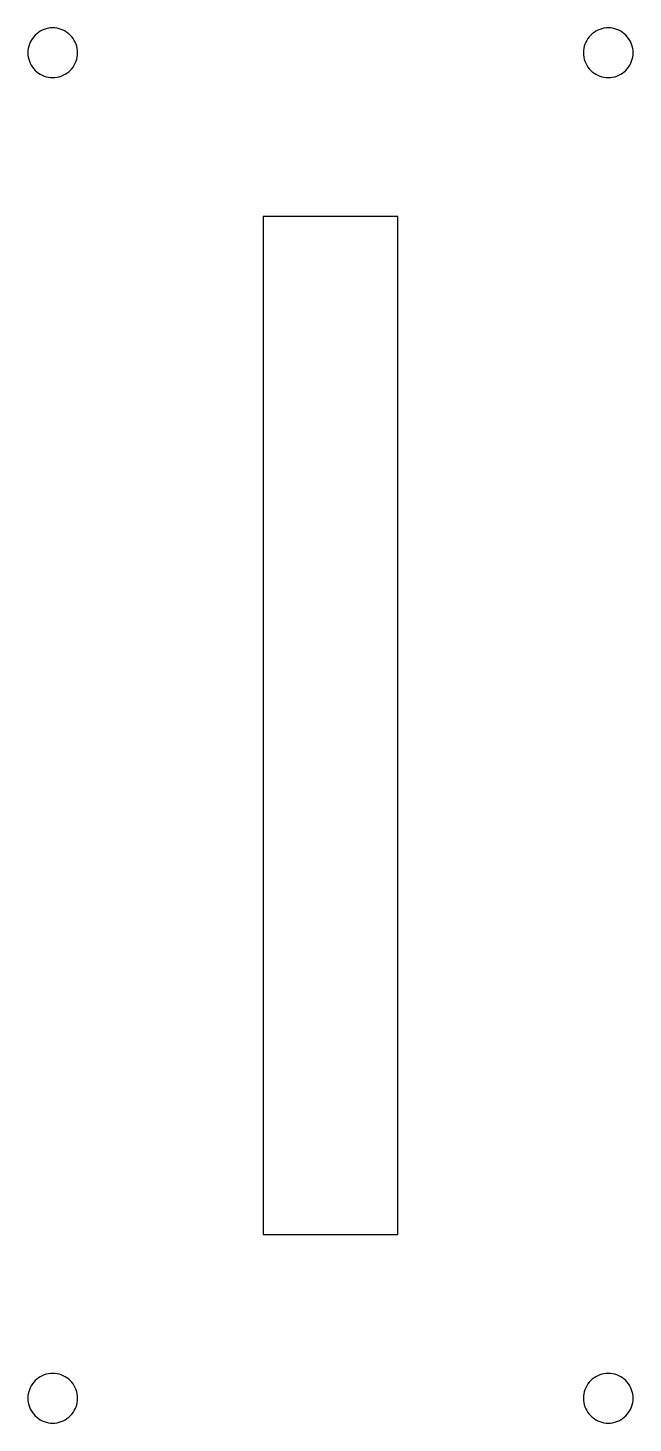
# Model space of a CAD drawing. Header units: metres. Extents: x -20.7 to 20.7, y -47.7 to 47.7.
import ezdxf

# ---------------------------------------------------------------- set-up
doc = ezdxf.new("R2010")
doc.units = ezdxf.units.M

msp = doc.modelspace()

# ---------------------------------------------------------------- linework, layer by layer
for p, q in [((-19, 47.7), (-19.1482, 47.6935)), ((-18.8518, 47.6935), (-19, 47.7)), ((19, 47.7), (18.8518, 47.6935)), ((19.1482, 47.6935), (19, 47.7)), ((-20.4722, 46.85), (-20.5407, 46.7184)), ((-20.3925, 46.9751), (-20.4722, 46.85)), ((-20.3023, 47.0927), (-20.3925, 46.9751)), ((-20.2021, 47.2021), (-20.3023, 47.0927)), ((-20.0927, 47.3023), (-20.2021, 47.2021)), ((-19.9751, 47.3925), (-20.0927, 47.3023)), ((-19.85, 47.4722), (-19.9751, 47.3925)), ((-19.7184, 47.5407), (-19.85, 47.4722)), ((-19.5814, 47.5975), (-19.7184, 47.5407)), ((-19.44, 47.6421), (-19.5814, 47.5975)), ((-19.2952, 47.6742), (-19.44, 47.6421)), ((-19.1482, 47.6935), (-19.2952, 47.6742)), ((-18.7048, 47.6742), (-18.8518, 47.6935)), ((-18.56, 47.6421), (-18.7048, 47.6742)), ((-18.4186, 47.5975), (-18.56, 47.6421)), ((-18.2815, 47.5407), (-18.4186, 47.5975)), ((-18.15, 47.4722), (-18.2815, 47.5407)), ((-18.0249, 47.3925), (-18.15, 47.4722)), ((-17.9073, 47.3023), (-18.0249, 47.3925)), ((-17.7979, 47.2021), (-17.9073, 47.3023)), ((-17.6977, 47.0927), (-17.7979, 47.2021)), ((-17.6074, 46.9751), (-17.6977, 47.0927)), ((-17.5278, 46.85), (-17.6074, 46.9751)), ((-17.4593, 46.7184), (-17.5278, 46.85)), ((17.5278, 46.85), (17.4593, 46.7184)), ((17.6074, 46.9751), (17.5278, 46.85)), ((17.6977, 47.0927), (17.6074, 46.9751)), ((17.7979, 47.2021), (17.6977, 47.0927)), ((17.9073, 47.3023), (17.7979, 47.2021)), ((18.0249, 47.3925), (17.9073, 47.3023)), ((18.15, 47.4722), (18.0249, 47.3925)), ((18.2815, 47.5407), (18.15, 47.4722)), ((18.4186, 47.5975), (18.2815, 47.5407)), ((18.56, 47.6421), (18.4186, 47.5975)), ((18.7048, 47.6742), (18.56, 47.6421)), ((18.8518, 47.6935), (18.7048, 47.6742)), ((19.2952, 47.6742), (19.1482, 47.6935)), ((19.44, 47.6421), (19.2952, 47.6742)), ((19.5814, 47.5975), (19.44, 47.6421)), ((19.7184, 47.5407), (19.5814, 47.5975)), ((19.85, 47.4722), (19.7184, 47.5407)), ((19.9751, 47.3925), (19.85, 47.4722)), ((20.0927, 47.3023), (19.9751, 47.3925)), ((20.2021, 47.2021), (20.0927, 47.3023)), ((20.3023, 47.0927), (20.2021, 47.2021)), ((20.3925, 46.9751), (20.3023, 47.0927)), ((20.4722, 46.85), (20.3925, 46.9751)), ((20.5407, 46.7184), (20.4722, 46.85)), ((-20.6935, 46.1482), (-20.7, 46)), ((-20.7, 46), (-20.6935, 45.8518)), ((-20.6742, 46.2952), (-20.6935, 46.1482)), ((-20.6935, 45.8518), (-20.6742, 45.7048)), ((-20.6421, 46.44), (-20.6742, 46.2952)), ((-20.5975, 46.5814), (-20.6421, 46.44)), ((-20.5407, 46.7184), (-20.5975, 46.5814)), ((-17.4025, 46.5814), (-17.4593, 46.7184)), ((-17.3579, 46.44), (-17.4025, 46.5814)), ((-17.3258, 46.2952), (-17.3579, 46.44)), ((-17.3065, 46.1482), (-17.3258, 46.2952)), ((-17.3258, 45.7048), (-17.3065, 45.8518)), ((-17.3, 46), (-17.3065, 46.1482)), ((-17.3065, 45.8518), (-17.3, 46)), ((17.3065, 46.1482), (17.3, 46)), ((17.3, 46), (17.3065, 45.8518)), ((17.3258, 46.2952), (17.3065, 46.1482)), ((17.3065, 45.8518), (17.3258, 45.7048)), ((17.3579, 46.44), (17.3258, 46.2952)), ((17.4025, 46.5814), (17.3579, 46.44)), ((17.4593, 46.7184), (17.4025, 46.5814)), ((20.5975, 46.5814), (20.5407, 46.7184)), ((20.6421, 46.44), (20.5975, 46.5814)), ((20.6742, 46.2952), (20.6421, 46.44)), ((20.6935, 46.1482), (20.6742, 46.2952)), ((20.6742, 45.7048), (20.6935, 45.8518)), ((20.7, 46), (20.6935, 46.1482)), ((20.6935, 45.8518), (20.7, 46)), ((-20.6742, 45.7048), (-20.6421, 45.56)), ((-20.6421, 45.56), (-20.5975, 45.4186)), ((-20.5975, 45.4186), (-20.5407, 45.2815)), ((-20.5407, 45.2815), (-20.4722, 45.15)), ((-20.4722, 45.15), (-20.3925, 45.0249)), ((-20.3925, 45.0249), (-20.3023, 44.9073)), ((-20.3023, 44.9073), (-20.2021, 44.7979)), ((-17.7979, 44.7979), (-17.6977, 44.9073)), ((-17.6977, 44.9073), (-17.6074, 45.0249)), ((-17.6074, 45.0249), (-17.5278, 45.15)), ((-17.5278, 45.15), (-17.4593, 45.2815)), ((-17.4593, 45.2815), (-17.4025, 45.4186)), ((-17.4025, 45.4186), (-17.3579, 45.56)), ((-17.3579, 45.56), (-17.3258, 45.7048)), ((17.3258, 45.7048), (17.3579, 45.56)), ((17.3579, 45.56), (17.4025, 45.4186)), ((17.4025, 45.4186), (17.4593, 45.2815)), ((17.4593, 45.2815), (17.5278, 45.15)), ((17.5278, 45.15), (17.6074, 45.0249)), ((17.6074, 45.0249), (17.6977, 44.9073)), ((17.6977, 44.9073), (17.7979, 44.7979)), ((20.2021, 44.7979), (20.3023, 44.9073)), ((20.3023, 44.9073), (20.3925, 45.0249)), ((20.3925, 45.0249), (20.4722, 45.15)), ((20.4722, 45.15), (20.5407, 45.2815)), ((20.5407, 45.2815), (20.5975, 45.4186)), ((20.5975, 45.4186), (20.6421, 45.56)), ((20.6421, 45.56), (20.6742, 45.7048)), ((-20.2021, 44.7979), (-20.0927, 44.6977)), ((-20.0927, 44.6977), (-19.9751, 44.6074)), ((-19.9751, 44.6074), (-19.85, 44.5278)), ((-19.85, 44.5278), (-19.7184, 44.4593)), ((-19.7184, 44.4593), (-19.5814, 44.4025)), ((-19.5814, 44.4025), (-19.44, 44.3579)), ((-19.44, 44.3579), (-19.2952, 44.3258)), ((-19.2952, 44.3258), (-19.1482, 44.3065)), ((-19.1482, 44.3065), (-19, 44.3)), ((-19, 44.3), (-18.8518, 44.3065)), ((-18.8518, 44.3065), (-18.7048, 44.3258)), ((-18.7048, 44.3258), (-18.56, 44.3579)), ((-18.56, 44.3579), (-18.4186, 44.4025)), ((-18.4186, 44.4025), (-18.2815, 44.4593)), ((-18.2815, 44.4593), (-18.15, 44.5278)), ((-18.15, 44.5278), (-18.0249, 44.6074)), ((-18.0249, 44.6074), (-17.9073, 44.6977)), ((-17.9073, 44.6977), (-17.7979, 44.7979)), ((17.7979, 44.7979), (17.9073, 44.6977)), ((17.9073, 44.6977), (18.0249, 44.6074)), ((18.0249, 44.6074), (18.15, 44.5278)), ((18.15, 44.5278), (18.2815, 44.4593)), ((18.2815, 44.4593), (18.4186, 44.4025)), ((18.4186, 44.4025), (18.56, 44.3579)), ((18.56, 44.3579), (18.7048, 44.3258)), ((18.7048, 44.3258), (18.8518, 44.3065)), ((18.8518, 44.3065), (19, 44.3)), ((19, 44.3), (19.1482, 44.3065)), ((19.1482, 44.3065), (19.2952, 44.3258)), ((19.2952, 44.3258), (19.44, 44.3579)), ((19.44, 44.3579), (19.5814, 44.4025)), ((19.5814, 44.4025), (19.7184, 44.4593)), ((19.7184, 44.4593), (19.85, 44.5278)), ((19.85, 44.5278), (19.9751, 44.6074)), ((19.9751, 44.6074), (20.0927, 44.6977)), ((20.0927, 44.6977), (20.2021, 44.7979)), ((4.6, 34.8), (-4.6, 34.8)), ((-4.6, 34.8), (-4.6, -34.8)), ((4.6, -34.8), (4.6, 34.8)), ((-4.6, -34.8), (4.6, -34.8)), ((-20.2021, -44.7979), (-20.3023, -44.9073)), ((-20.0927, -44.6977), (-20.2021, -44.7979)), ((-19.9751, -44.6074), (-20.0927, -44.6977)), ((-19.85, -44.5278), (-19.9751, -44.6074)), ((-19.7184, -44.4593), (-19.85, -44.5278)), ((-19.5814, -44.4025), (-19.7184, -44.4593)), ((-19.44, -44.3579), (-19.5814, -44.4025)), ((-19.2952, -44.3258), (-19.44, -44.3579)), ((-19.1482, -44.3065), (-19.2952, -44.3258)), ((-19, -44.3), (-19.1482, -44.3065)), ((-18.8518, -44.3065), (-19, -44.3)), ((-18.7048, -44.3258), (-18.8518, -44.3065)), ((-18.56, -44.3579), (-18.7048, -44.3258)), ((-18.4186, -44.4025), (-18.56, -44.3579)), ((-18.2815, -44.4593), (-18.4186, -44.4025)), ((-18.15, -44.5278), (-18.2815, -44.4593)), ((-18.0249, -44.6074), (-18.15, -44.5278)), ((-17.9073, -44.6977), (-18.0249, -44.6074)), ((-17.7979, -44.7979), (-17.9073, -44.6977)), ((-17.6977, -44.9073), (-17.7979, -44.7979)), ((17.7979, -44.7979), (17.6977, -44.9073)), ((17.9073, -44.6977), (17.7979, -44.7979)), ((18.0249, -44.6074), (17.9073, -44.6977)), ((18.15, -44.5278), (18.0249, -44.6074)), ((18.2815, -44.4593), (18.15, -44.5278)), ((18.4186, -44.4025), (18.2815, -44.4593)), ((18.56, -44.3579), (18.4186, -44.4025)), ((18.7048, -44.3258), (18.56, -44.3579)), ((18.8518, -44.3065), (18.7048, -44.3258)), ((19, -44.3), (18.8518, -44.3065)), ((19.1482, -44.3065), (19, -44.3)), ((19.2952, -44.3258), (19.1482, -44.3065)), ((19.44, -44.3579), (19.2952, -44.3258)), ((19.5814, -44.4025), (19.44, -44.3579)), ((19.7184, -44.4593), (19.5814, -44.4025)), ((19.85, -44.5278), (19.7184, -44.4593)), ((19.9751, -44.6074), (19.85, -44.5278)), ((20.0927, -44.6977), (19.9751, -44.6074)), ((20.2021, -44.7979), (20.0927, -44.6977)), ((20.3023, -44.9073), (20.2021, -44.7979)), ((-20.6742, -45.7048), (-20.6935, -45.8518)), ((-20.6421, -45.56), (-20.6742, -45.7048)), ((-20.5975, -45.4186), (-20.6421, -45.56)), ((-20.5407, -45.2815), (-20.5975, -45.4186)), ((-20.4722, -45.15), (-20.5407, -45.2815)), ((-20.3925, -45.0249), (-20.4722, -45.15)), ((-20.3023, -44.9073), (-20.3925, -45.0249)), ((-17.6074, -45.0249), (-17.6977, -44.9073)), ((-17.5278, -45.15), (-17.6074, -45.0249)), ((-17.4593, -45.2815), (-17.5278, -45.15)), ((-17.4025, -45.4186), (-17.4593, -45.2815)), ((-17.3579, -45.56), (-17.4025, -45.4186)), ((-17.3258, -45.7048), (-17.3579, -45.56)), ((-17.3065, -45.8518), (-17.3258, -45.7048)), ((17.3258, -45.7048), (17.3065, -45.8518)), ((17.3579, -45.56), (17.3258, -45.7048)), ((17.4025, -45.4186), (17.3579, -45.56)), ((17.4593, -45.2815), (17.4025, -45.4186)), ((17.5278, -45.15), (17.4593, -45.2815)), ((17.6074, -45.0249), (17.5278, -45.15)), ((17.6977, -44.9073), (17.6074, -45.0249)), ((20.3925, -45.0249), (20.3023, -44.9073)), ((20.4722, -45.15), (20.3925, -45.0249)), ((20.5407, -45.2815), (20.4722, -45.15)), ((20.5975, -45.4186), (20.5407, -45.2815)), ((20.6421, -45.56), (20.5975, -45.4186)), ((20.6742, -45.7048), (20.6421, -45.56)), ((20.6935, -45.8518), (20.6742, -45.7048)), ((-20.6935, -45.8518), (-20.7, -46)), ((-20.7, -46), (-20.6935, -46.1482)), ((-20.6935, -46.1482), (-20.6742, -46.2952)), ((-20.6742, -46.2952), (-20.6421, -46.44)), ((-20.6421, -46.44), (-20.5975, -46.5814)), ((-20.5975, -46.5814), (-20.5407, -46.7184)), ((-20.5407, -46.7184), (-20.4722, -46.85)), ((-17.5278, -46.85), (-17.4593, -46.7184)), ((-17.4593, -46.7184), (-17.4025, -46.5814)), ((-17.4025, -46.5814), (-17.3579, -46.44)), ((-17.3579, -46.44), (-17.3258, -46.2952)), ((-17.3258, -46.2952), (-17.3065, -46.1482)), ((-17.3, -46), (-17.3065, -45.8518)), ((-17.3065, -46.1482), (-17.3, -46)), ((17.3065, -45.8518), (17.3, -46)), ((17.3, -46), (17.3065, -46.1482)), ((17.3065, -46.1482), (17.3258, -46.2952)), ((17.3258, -46.2952), (17.3579, -46.44)), ((17.3579, -46.44), (17.4025, -46.5814)), ((17.4025, -46.5814), (17.4593, -46.7184)), ((17.4593, -46.7184), (17.5278, -46.85)), ((20.4722, -46.85), (20.5407, -46.7184)), ((20.5407, -46.7184), (20.5975, -46.5814)), ((20.5975, -46.5814), (20.6421, -46.44)), ((20.6421, -46.44), (20.6742, -46.2952)), ((20.6742, -46.2952), (20.6935, -46.1482)), ((20.7, -46), (20.6935, -45.8518)), ((20.6935, -46.1482), (20.7, -46)), ((-20.4722, -46.85), (-20.3925, -46.9751)), ((-20.3925, -46.9751), (-20.3023, -47.0927)), ((-20.3023, -47.0927), (-20.2021, -47.2021)), ((-20.2021, -47.2021), (-20.0927, -47.3023)), ((-20.0927, -47.3023), (-19.9751, -47.3925)), ((-19.9751, -47.3925), (-19.85, -47.4722)), ((-19.85, -47.4722), (-19.7184, -47.5407)), ((-19.7184, -47.5407), (-19.5814, -47.5975)), ((-19.5814, -47.5975), (-19.44, -47.6421)), ((-19.44, -47.6421), (-19.2952, -47.6742)), ((-19.2952, -47.6742), (-19.1482, -47.6935)), ((-19.1482, -47.6935), (-19, -47.7)), ((-19, -47.7), (-18.8518, -47.6935)), ((-18.8518, -47.6935), (-18.7048, -47.6742)), ((-18.7048, -47.6742), (-18.56, -47.6421)), ((-18.56, -47.6421), (-18.4186, -47.5975)), ((-18.4186, -47.5975), (-18.2815, -47.5407)), ((-18.2815, -47.5407), (-18.15, -47.4722)), ((-18.15, -47.4722), (-18.0249, -47.3925)), ((-18.0249, -47.3925), (-17.9073, -47.3023)), ((-17.9073, -47.3023), (-17.7979, -47.2021)), ((-17.7979, -47.2021), (-17.6977, -47.0927)), ((-17.6977, -47.0927), (-17.6074, -46.9751)), ((-17.6074, -46.9751), (-17.5278, -46.85)), ((17.5278, -46.85), (17.6074, -46.9751)), ((17.6074, -46.9751), (17.6977, -47.0927)), ((17.6977, -47.0927), (17.7979, -47.2021)), ((17.7979, -47.2021), (17.9073, -47.3023)), ((17.9073, -47.3023), (18.0249, -47.3925)), ((18.0249, -47.3925), (18.15, -47.4722)), ((18.15, -47.4722), (18.2815, -47.5407)), ((18.2815, -47.5407), (18.4186, -47.5975)), ((18.4186, -47.5975), (18.56, -47.6421)), ((18.56, -47.6421), (18.7048, -47.6742)), ((18.7048, -47.6742), (18.8518, -47.6935)), ((18.8518, -47.6935), (19, -47.7)), ((19, -47.7), (19.1482, -47.6935)), ((19.1482, -47.6935), (19.2952, -47.6742)), ((19.2952, -47.6742), (19.44, -47.6421)), ((19.44, -47.6421), (19.5814, -47.5975)), ((19.5814, -47.5975), (19.7184, -47.5407)), ((19.7184, -47.5407), (19.85, -47.4722)), ((19.85, -47.4722), (19.9751, -47.3925)), ((19.9751, -47.3925), (20.0927, -47.3023)), ((20.0927, -47.3023), (20.2021, -47.2021)), ((20.2021, -47.2021), (20.3023, -47.0927)), ((20.3023, -47.0927), (20.3925, -46.9751)), ((20.3925, -46.9751), (20.4722, -46.85))]:
    msp.add_line(p, q)

doc.saveas('drawing.dxf')
